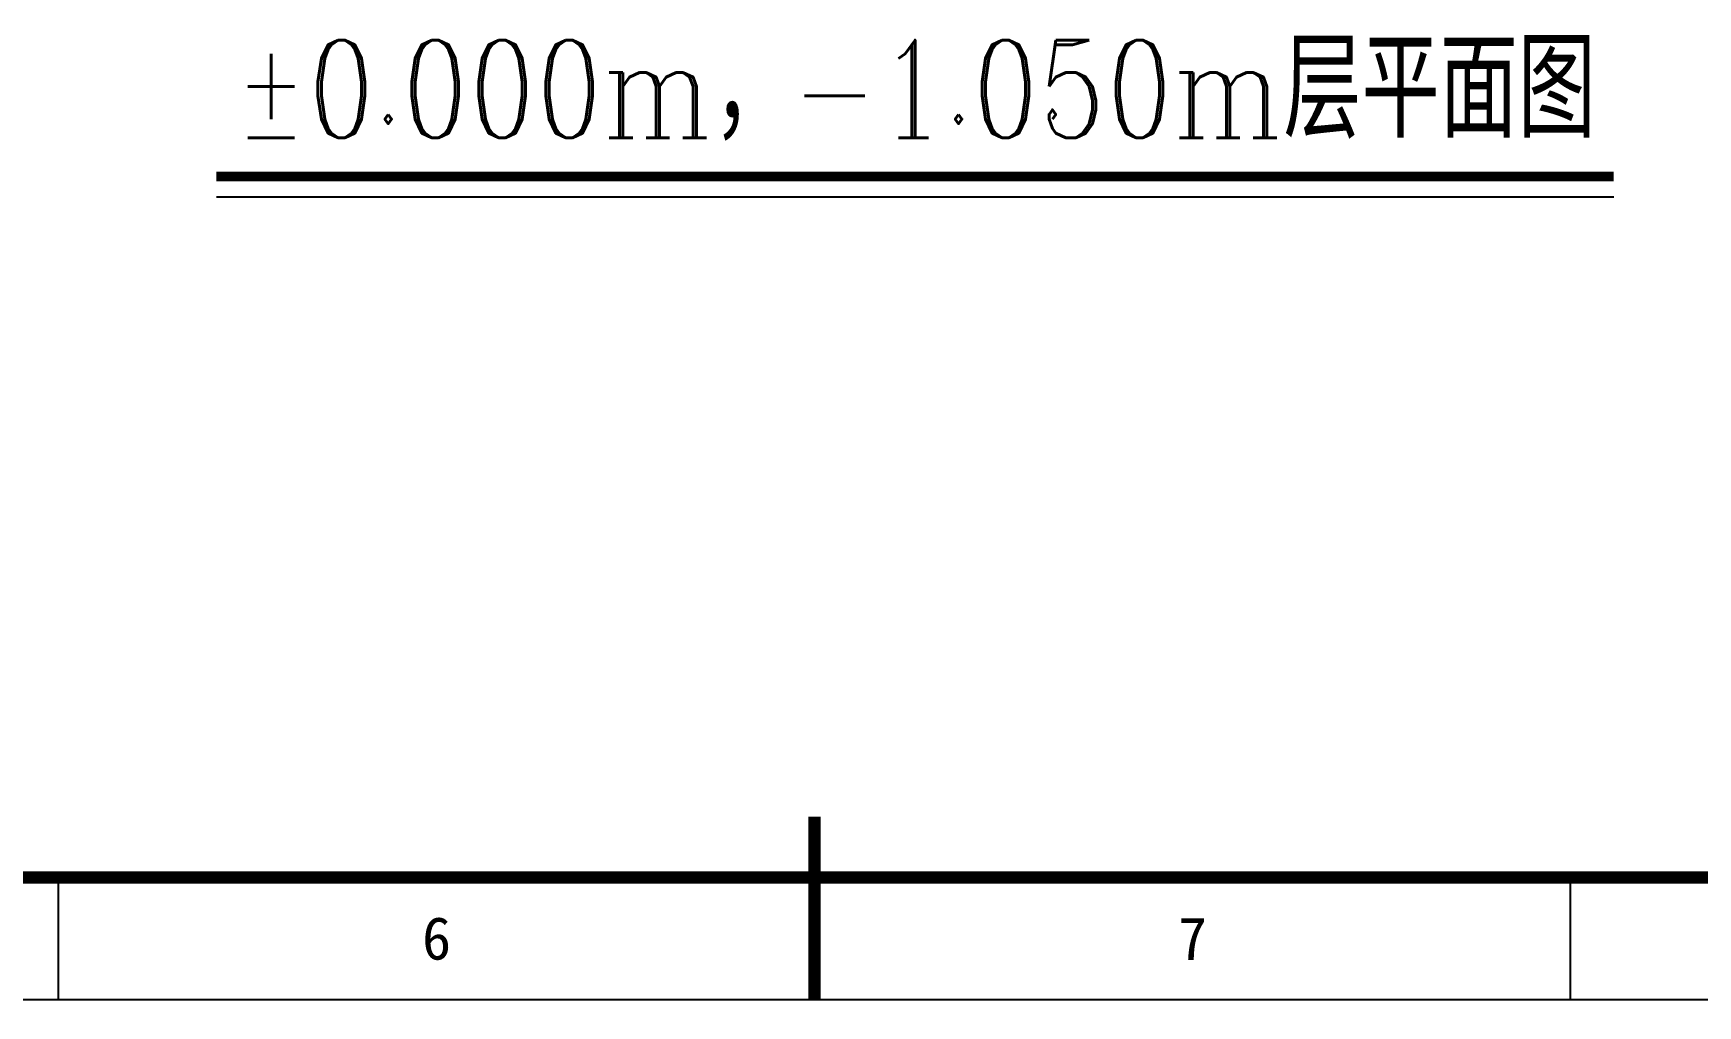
# Model space of a CAD drawing. Extents: x 3213259 to 3716512, y 332899 to 392399.
# Drawn here: x 3502183 to 3515817, y 349538 to 357506 of the extents above; entities that cross this region are included whole.
import ezdxf
from ezdxf.enums import TextEntityAlignment as Align

# ---------------------------------------------------------------- set-up
doc = ezdxf.new("R2010")
doc.units = 0
doc.header["$LTSCALE"] = 1000
doc.header["$MEASUREMENT"] = 0
doc.linetypes.add('HIDDEN', pattern=[0.375, 0.25, -0.125])
for name, color, linetype in [('JQFrame_DefaultLayer', 7, 'Continuous'), ('M_Dim', 3, 'Continuous'), ('sb', 6, 'Continuous')]:
    doc.layers.add(name, color=color, linetype=linetype)
doc.styles.add('HZ', font='complex8.shx', dxfattribs={"width": 0.8, "bigfont": 'hztxt.shx'})
doc.styles.add('JQFrame_markText', font='txt')

# ---------------------------------------------------------------- blocks, each defined once
blk = doc.blocks.new('D1')
at = {"layer": 'M_Dim', "color": 3}
blk.add_line((1915613.1, 297997.5), (1927058.9, 297997.5), dxfattribs=at)
blk.add_lwpolyline([(1915613.1, 298164.2, 80, 80, 0), (1927058.9, 298164.2, 80, 80, 0)], format="xyseb", dxfattribs=at)
at = {"color": 3, "style": 'HZ', "width": 0.8}
blk.add_text('%%P0.000m，-1.050m层平面图', height=800, dxfattribs=at).set_placement((1921336, 298889.9), align=Align.MIDDLE)
blk = doc.blocks.new('JQStandardFrame-{1005C27A1A9F43F09286A26DEECC45FF}')
at = {"layer": 'JQFrame_DefaultLayer', "color": 3}
blk.add_lwpolyline([(0, 0), (743, 0), (743, 420), (0, 420)], close=True, dxfattribs=at)
at = {"layer": 'JQFrame_DefaultLayer', "color": 3, "const_width": 1}
blk.add_lwpolyline([(25, 10), (733, 10), (733, 410), (25, 410)], close=True, dxfattribs=at)
blk.add_lwpolyline([(371.5, 0), (371.5, 15)], dxfattribs=at)
at = {"layer": 'JQFrame_DefaultLayer', "color": 3}
for points in [[(309.58, 0), (309.58, 10)], [(371.5, 0), (371.5, 10)], [(433.42, 0), (433.42, 10)]]:
    blk.add_lwpolyline(points, dxfattribs=at)
at = {"layer": 'JQFrame_DefaultLayer', "color": 3, "char_height": 3.5, "attachment_point": 5, "style": 'JQFrame_markText'}
for s, insert in [('6', (340.54, 5)), ('7', (402.46, 5))]:
    blk.add_mtext(s, dxfattribs=dict(at, insert=insert))

msp = doc.modelspace()

# ---------------------------------------------------------------- block references
at = {"xscale": 100, "yscale": 100, "zscale": 100}
msp.add_blockref('JQStandardFrame-{1005C27A1A9F43F09286A26DEECC45FF}', (3471432.891, 349587.707), dxfattribs=at)
at = {"layer": 'sb', "color": 1, "linetype": 'HIDDEN', "lineweight": 25, "ltscale": 2}
msp.add_blockref('D1', (1588070.633, 58168.405), dxfattribs=at)

doc.saveas('drawing.dxf')
